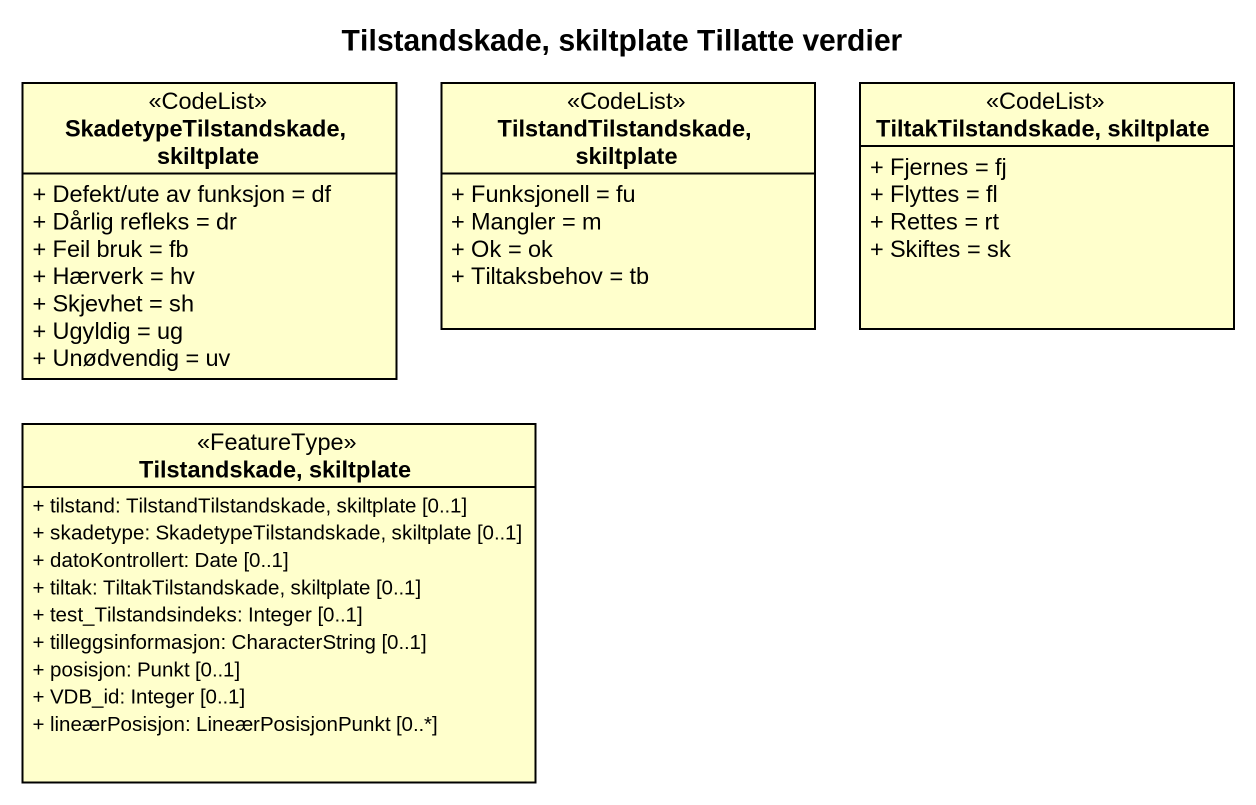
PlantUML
@startuml
title Tilstandskade, skiltplate Tillatte verdier
hide circle
hide empty members
skinparam classAttributeIconSize 0
class "SkadetypeTilstandskade, skiltplate" as SkadetypeTilstandskade <<CodeList>> {
  + Defekt/ute av funksjon = df
  + Dårlig refleks = dr
  + Feil bruk = fb
  + Hærverk = hv
  + Skjevhet = sh
  + Ugyldig = ug
  + Unødvendig = uv
}
class "TilstandTilstandskade, skiltplate" as TilstandTilstandskade <<CodeList>> {
  + Funksjonell = fu
  + Mangler = m
  + Ok = ok
  + Tiltaksbehov = tb
}
class "TiltakTilstandskade, skiltplate" as TiltakTilstandskade <<CodeList>> {
  + Fjernes = fj
  + Flyttes = fl
  + Rettes = rt
  + Skiftes = sk
}
class "Tilstandskade, skiltplate" as Tilstandskade_skiltplate <<FeatureType>> {
  + tilstand: TilstandTilstandskade, skiltplate [0..1]
  + skadetype: SkadetypeTilstandskade, skiltplate [0..1]
  + datoKontrollert: Date [0..1]
  + tiltak: TiltakTilstandskade, skiltplate [0..1]
  + test_Tilstandsindeks: Integer [0..1]
  + tilleggsinformasjon: CharacterString [0..1]
  + posisjon: Punkt [0..1]
  + VDB_id: Integer [0..1]
  + lineærPosisjon: LineærPosisjonPunkt [0..*]
}
@enduml
